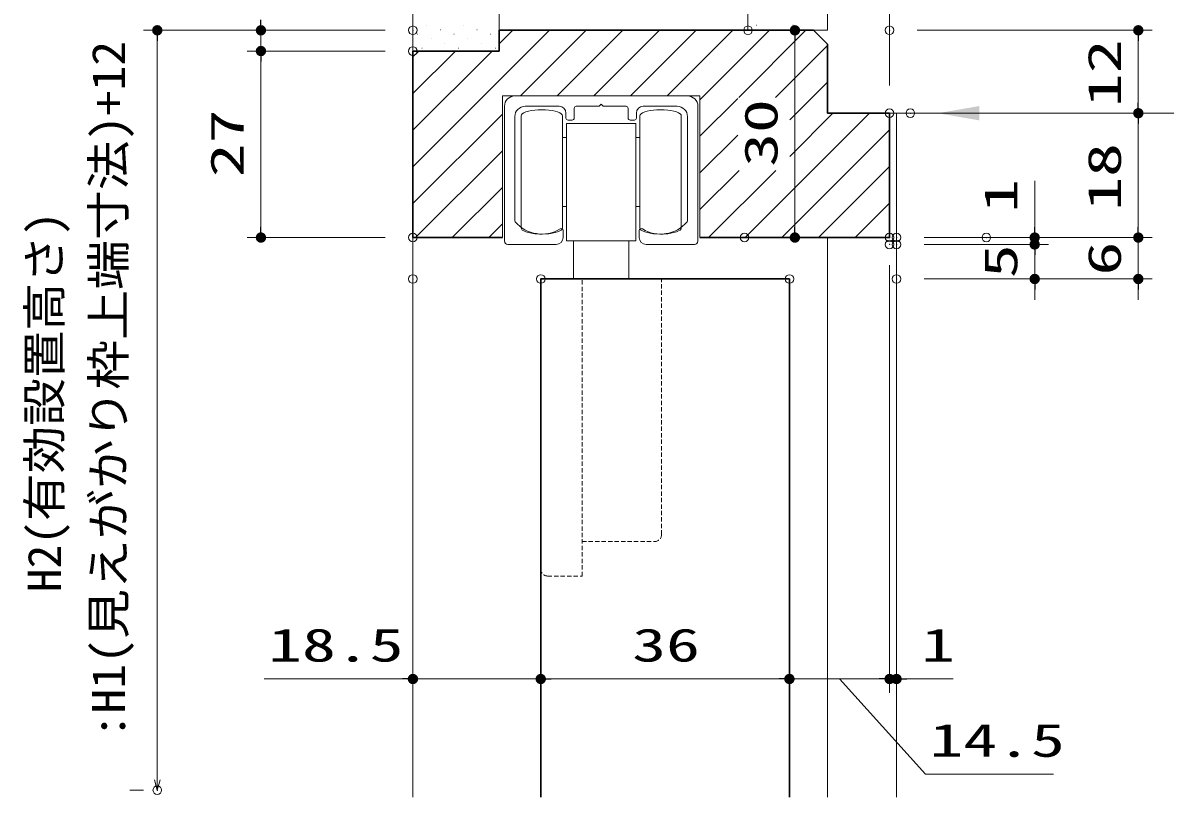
# Model space of a CAD drawing. Units: millimetres, scale not verified, with parts at other scales. Extents: x -1306 to 1306, y -607 to 607.
# Drawn here: x -176.1 to 154.6, y -120.2 to 104 of the extents above; entities that cross this region are included whole.
import ezdxf
from ezdxf.enums import TextEntityAlignment as Align

# ---------------------------------------------------------------- set-up
doc = ezdxf.new("R2010")
doc.units = ezdxf.units.MM
doc.header["$LTSCALE"] = 5
doc.header["$PDMODE"] = 32
doc.header["$PDSIZE"] = 2.5
doc.linetypes.add('USER1', pattern=[0.375, 0.25, -0.125])
for name, color, linetype, lineweight in [('0-1_線(水)', 4, 'Continuous', 9), ('0-2_線(白)', 7, 'Continuous', 30), ('0-3_線(黄)', 2, 'Continuous', 15), ('0-4_点線(水)', 4, 'USER1', 9), ('0-5_寸法線', 3, 'Continuous', 13), ('0-6_0', 3, 'Continuous', 25), ('0-7_DEFPOINTS', 7, 'Continuous', 5), ('0-9_ハッチング', 6, 'Continuous', 9)]:
    doc.layers.add(name, color=color, linetype=linetype, lineweight=lineweight)
doc.styles.add('ＭＳ ゴシック', font='')
doc.styles.get('ＭＳ ゴシック').set_extended_font_data('MS Gothic')

# ---------------------------------------------------------------- blocks, each defined once
blk = doc.blocks.new('_DOT')
at = {"layer": '0-6_0'}
blk.add_line((-2.5, 0), (-5, 0), dxfattribs=at)
for points in [[(0, 0), (-2.5, 0), (-2.48, 0.313)], [(0, 0), (-2.48, -0.313), (-2.5, 0)], [(0, 0), (-2.48, 0.313), (-2.421, 0.622)], [(0, 0), (-2.421, -0.622), (-2.48, -0.313)], [(0, 0), (-2.421, 0.622), (-2.324, 0.92)], [(0, 0), (-2.324, -0.92), (-2.421, -0.622)], [(0, 0), (-2.324, 0.92), (-2.191, 1.204)], [(0, 0), (-2.191, -1.204), (-2.324, -0.92)], [(0, 0), (-2.191, 1.204), (-2.023, 1.469)], [(0, 0), (-2.023, -1.469), (-2.191, -1.204)], [(0, 0), (-2.023, 1.469), (-1.822, 1.711)], [(0, 0), (-1.822, -1.711), (-2.023, -1.469)], [(0, 0), (-1.822, 1.711), (-1.594, 1.926)], [(0, 0), (-1.594, -1.926), (-1.822, -1.711)], [(0, 0), (-1.594, 1.926), (-1.34, 2.111)], [(0, 0), (-1.34, -2.111), (-1.594, -1.926)], [(0, 0), (-1.34, 2.111), (-1.064, 2.262)], [(0, 0), (-1.064, -2.262), (-1.34, -2.111)], [(0, 0), (-1.064, 2.262), (-0.773, 2.378)], [(0, 0), (-0.773, -2.378), (-1.064, -2.262)], [(0, 0), (-0.773, 2.378), (-0.468, 2.456)], [(0, 0), (-0.468, -2.456), (-0.773, -2.378)], [(0, 0), (-0.468, 2.456), (-0.157, 2.495)], [(0, 0), (-0.157, -2.495), (-0.468, -2.456)], [(0, 0), (-0.157, 2.495), (0.157, 2.495)], [(0, 0), (0.157, -2.495), (-0.157, -2.495)], [(0, 0), (0.157, 2.495), (0.468, 2.456)], [(0, 0), (0.468, 2.456), (0.773, 2.378)], [(0, 0), (0.773, 2.378), (1.064, 2.262)], [(0, 0), (1.064, 2.262), (1.34, 2.111)], [(0, 0), (1.34, 2.111), (1.594, 1.926)], [(0, 0), (1.594, 1.926), (1.822, 1.711)], [(0, 0), (1.822, 1.711), (2.023, 1.469)], [(0, 0), (2.023, 1.469), (2.191, 1.204)], [(0, 0), (2.191, 1.204), (2.324, 0.92)], [(0, 0), (2.324, 0.92), (2.421, 0.622)], [(0, 0), (2.421, 0.622), (2.48, 0.313)], [(0, 0), (2.48, 0.313), (2.5, 0)], [(0, 0), (0.468, -2.456), (0.157, -2.495)], [(0, 0), (0.773, -2.378), (0.468, -2.456)], [(0, 0), (1.064, -2.262), (0.773, -2.378)], [(0, 0), (1.34, -2.111), (1.064, -2.262)], [(0, 0), (1.594, -1.926), (1.34, -2.111)], [(0, 0), (1.822, -1.711), (1.594, -1.926)], [(0, 0), (2.023, -1.469), (1.822, -1.711)], [(0, 0), (2.191, -1.204), (2.023, -1.469)], [(0, 0), (2.324, -0.92), (2.191, -1.204)], [(0, 0), (2.421, -0.622), (2.324, -0.92)], [(0, 0), (2.48, -0.313), (2.421, -0.622)], [(0, 0), (2.5, 0), (2.48, -0.313)]]:
    blk.add_solid(points, dxfattribs=at)
blk = doc.blocks.new('_Open30')
at = {"layer": '0-6_0', "lineweight": 13}
blk.add_line((0, 0), (-5, 0), dxfattribs=at)
blk.add_lwpolyline([(-5, 1.34), (0, 0), (-5, -1.34)], dxfattribs=at)

msp = doc.modelspace()

# ---------------------------------------------------------------- linework, layer by layer
at = {"layer": '0-1_線(水)'}
for p, q in [((16.315, 82.8), (-33.685, 82.8)), ((-36.685, 79.8), (-36.685, 40.8)), ((-20.885, 79.8), (-30.685, 79.8)), ((-9.285, 79.8), (-15.885, 79.8)), ((-8.685, 80.4), (-9.285, 79.8)), ((13.315, 79.8), (3.515, 79.8)), ((19.315, 40.8), (19.315, 79.8)), ((-33.685, 46.757), (-33.685, 76.8)), ((-31.885, 77), (-31.885, 44.6)), ((-19.885, 77), (-19.835, 77)), ((-19.885, 77), (-19.885, 44.6)), ((-18.885, 77.8), (-18.885, 76.4)), ((-16.485, 76.4), (-16.485, 79.2)), ((-0.885, 79.2), (-0.885, 76.4)), ((1.515, 76.4), (1.515, 77.8)), ((14.515, 77), (14.565, 77)), ((14.515, 77), (14.515, 44.6)), ((16.315, 76.8), (16.315, 46.757)), ((74.815, 77.8), (76.815, 77.8)), ((76.815, 77.8), (76.815, -120.225)), ((1.315, 74.8), (-18.685, 74.8)), ((-18.685, 74.8), (-18.685, 40.8)), ((-17.085, 75.8), (-18.285, 75.8)), ((0.915, 75.8), (-0.285, 75.8)), ((1.315, 74.8), (1.315, 40.8)), ((-19.885, 70.8), (-18.685, 70.8)), ((2.515, 70.8), (1.315, 70.8)), ((-19.885, 50.8), (-18.685, 50.8)), ((2.515, 50.8), (1.315, 50.8)), ((-31.885, 44.6), (-31.835, 44.6)), ((-19.685, 43.8), (-19.685, 41.8)), ((2.315, 41.8), (2.315, 43.8)), ((-63.185, 41.8), (-63.185, -120.225)), ((-21.685, 39.8), (-35.685, 39.8)), ((1.315, 40.8), (-18.685, 40.8)), ((-16.685, 40.8), (-16.685, 29.8)), ((-0.685, 40.8), (-0.685, 29.8)), ((18.315, 39.8), (4.315, 39.8)), ((56.815, 41.8), (56.815, -120.225)), ((-26.185, -70.568), (-26.185, 29.8)), ((45.815, -70.568), (45.815, 29.8))]:
    msp.add_line(p, q, dxfattribs=at)
for points in [[(-1.485, 79.8), (-8.085, 79.8), (-8.685, 80.4)], [(-19.885, 77), (-19.976, 77.312), (-20.247, 77.616), (-20.689, 77.9), (-21.288, 78.157), (-22.028, 78.379), (-22.885, 78.559), (-23.833, 78.691), (-24.843, 78.773), (-25.885, 78.8), (-26.927, 78.773), (-27.937, 78.691), (-28.885, 78.559), (-29.741, 78.379), (-30.481, 78.157), (-31.081, 77.9), (-31.523, 77.616), (-31.794, 77.312), (-31.885, 77), (-31.835, 77)], [(14.515, 77), (14.424, 77.312), (14.153, 77.616), (13.711, 77.9), (13.112, 78.157), (12.372, 78.379), (11.515, 78.559), (10.567, 78.691), (9.557, 78.773), (8.515, 78.8), (7.473, 78.773), (6.463, 78.691), (5.515, 78.559), (4.659, 78.379), (3.919, 78.157), (3.319, 77.9), (2.877, 77.616), (2.606, 77.312), (2.515, 77), (2.565, 77)], [(2.515, 77), (2.515, 44.6), (2.565, 44.6)], [(-31.885, 44.6), (-31.794, 44.287), (-31.523, 43.984), (-31.081, 43.7), (-30.481, 43.443), (-29.741, 43.221), (-28.885, 43.041), (-27.937, 42.908), (-26.927, 42.827), (-25.885, 42.8), (-24.843, 42.827), (-23.833, 42.908), (-22.885, 43.041), (-22.028, 43.221), (-21.288, 43.443), (-20.689, 43.7), (-20.247, 43.984), (-19.976, 44.287), (-19.885, 44.6), (-19.835, 44.6)], [(2.515, 44.6), (2.606, 44.287), (2.877, 43.984), (3.319, 43.7), (3.919, 43.443), (4.659, 43.221), (5.515, 43.041), (6.463, 42.908), (7.473, 42.827), (8.515, 42.8), (9.557, 42.827), (10.567, 42.908), (11.515, 43.041), (12.372, 43.221), (13.112, 43.443), (13.711, 43.7), (14.153, 43.984), (14.424, 44.287), (14.515, 44.6), (14.565, 44.6)]]:
    msp.add_lwpolyline(points, dxfattribs=at)
for centre, radius, start, end in [((-33.685, 79.8), 3, 90, 180), ((16.315, 79.8), 3, 0, 90), ((-30.685, 76.8), 3, 90, 180), ((-20.885, 77.8), 2, 0, 90), ((-15.885, 79.2), 0.6, 90, 180), ((-1.485, 79.2), 0.6, 0, 90), ((3.515, 77.8), 2, 90, 180), ((13.315, 76.8), 3, 0, 90), ((-18.285, 76.4), 0.6, 180, 270), ((-17.085, 76.4), 0.6, 270, 0), ((-0.285, 76.4), 0.6, 180, 270), ((0.915, 76.4), 0.6, 270, 0), ((-33.085, 46.757), 0.6, 180, 220.01096), ((-25.885, 52.8), 10, 220.00804, 301.8906), ((8.515, 52.8), 10, 238.1094, 319.99196), ((15.715, 46.757), 0.6, 319.98904, 0), ((-20.285, 43.8), 0.6, 0, 121.89404), ((2.915, 43.8), 0.6, 58.10596, 180), ((-35.685, 40.8), 1, 180, 270), ((-21.685, 41.8), 2, 270, 0), ((4.315, 41.8), 2, 180, 270), ((18.315, 40.8), 1, 270, 0)]:
    msp.add_arc(centre, radius, start, end, dxfattribs=at)
at = {"layer": '0-2_線(白)'}
for p, q in [((52.815, 101.8), (56.815, 97.8)), ((56.815, 77.8), (56.815, 97.8)), ((-63.185, 95.8), (-63.185, 41.8)), ((-63.185, 95.8), (-38.185, 95.8)), ((56.815, 77.8), (74.815, 77.8)), ((74.815, 77.8), (74.815, 41.8)), ((-37.285, 41.8), (-63.185, 41.8)), ((74.815, 41.8), (19.915, 41.8)), ((-26.185, 29.8), (45.815, 29.8)), ((-26.185, 29.8), (-26.185, -120.225)), ((45.815, 29.8), (45.815, -120.225))]:
    msp.add_line(p, q, dxfattribs=at)
msp.add_lwpolyline([(52.815, 101.8), (-38.185, 101.8), (-38.185, 95.8)], dxfattribs=at)
at = {"layer": '0-3_線(黄)'}
for p, q in [((-63.185, 95.8), (-63.185, 162.8)), ((-38.185, 101.8), (-38.185, 162.8)), ((33.815, 101.8), (33.815, 162.8)), ((56.815, 101.8), (56.815, 162.8)), ((52.815, 101.8), (56.815, 101.8)), ((76.815, 77.8), (88.79, 77.8))]:
    msp.add_line(p, q, dxfattribs=at)
at = {"layer": '0-4_点線(水)'}
for p, q in [((-26.185, 29.8), (8.815, 29.8)), ((-14.185, -56.2), (-14.185, 29.8)), ((8.815, -44.2), (8.815, 29.8)), ((-14.185, -46.2), (6.815, -46.2)), ((-24.185, -56.2), (-14.185, -56.2))]:
    msp.add_line(p, q, dxfattribs=at)
for centre, start, end in [((6.815, -44.2), 270, 0), ((-24.185, -54.2), 180, 270)]:
    msp.add_arc(centre, 2, start, end, dxfattribs=at)
at = {"layer": '0-5_寸法線'}
for p, q in [((74.815, 85.8), (74.815, 236.8)), ((74.815, 85.8), (74.815, 206.8)), ((-71.185, 101.8), (-141.185, 101.8)), ((-71.185, 101.8), (-111.185, 101.8)), ((-107.185, 95.8), (-107.185, 101.8)), ((41.815, 101.8), (51.394, 101.8)), ((82.815, 101.8), (150.815, 101.8)), ((-137.185, 98.8), (-137.185, -115.225)), ((47.394, 98.8), (47.394, 44.8)), ((146.815, 98.8), (146.815, 80.8)), ((-71.185, 95.8), (-111.185, 95.8)), ((-71.185, 95.8), (-111.185, 95.8)), ((-107.185, 92.8), (-107.185, 44.8)), ((-107.185, 92.8), (-107.185, 89.8)), ((88.815, 77.8), (150.815, 77.8)), ((88.815, 77.8), (150.815, 77.8)), ((146.815, 74.8), (146.815, 44.8)), ((116.815, 44.8), (116.815, 58.181)), ((146.815, 44.8), (146.815, 47.8)), ((116.815, 42.8), (116.815, 45.8)), ((-71.185, 41.8), (-111.185, 41.8)), ((40.814, 41.8), (51.394, 41.8)), ((84.815, 41.8), (120.815, 41.8)), ((84.815, 41.8), (150.815, 41.8)), ((84.815, 39.8), (120.815, 39.8)), ((84.815, 39.8), (120.815, 39.8)), ((110.815, 41.8), (150.815, 41.8)), ((116.815, 39.8), (116.815, 41.8)), ((116.815, 39.8), (116.815, 29.8)), ((146.815, 41.8), (146.815, 29.8)), ((116.815, 36.8), (116.815, 33.8)), ((74.815, 33.8), (74.815, -90.014)), ((76.815, 33.8), (76.815, -90.014)), ((74.815, 31.8), (74.815, -90.014)), ((84.815, 29.8), (120.815, 29.8)), ((84.815, 29.8), (150.815, 29.8)), ((116.815, 26.8), (116.815, 23.8)), ((146.815, 26.8), (146.815, 23.8)), ((-63.185, 21.8), (-63.185, -90.014)), ((-26.185, 21.8), (-26.185, -90.014)), ((-26.185, 21.8), (-26.185, -90.014)), ((45.815, 21.8), (45.815, -90.014)), ((45.815, 21.8), (45.815, -90.014)), ((-66.185, -86.014), (-106.232, -86.014)), ((-26.185, -86.014), (-63.185, -86.014)), ((-23.185, -86.014), (42.815, -86.014)), ((-23.185, -86.014), (-20.185, -86.014)), ((42.815, -86.014), (39.815, -86.014)), ((45.815, -86.014), (74.815, -86.014)), ((45.815, -86.014), (74.815, -86.014)), ((71.815, -86.014), (68.815, -86.014)), ((74.815, -86.014), (76.815, -86.014)), ((77.815, -86.014), (80.815, -86.014)), ((79.815, -86.014), (93.196, -86.014)), ((-145.185, -118.225), (-141.185, -118.225))]:
    msp.add_line(p, q, dxfattribs=at)
for points in [[(19.915, 41.8), (19.915, 82.8), (-37.285, 82.8), (-37.285, 41.8)], [(258.723, 77.8), (140.117, 77.8), (100.815, 77.8)], [(60.315, -86.014), (85.22, -113.572), (122.267, -113.572)]]:
    msp.add_lwpolyline(points, dxfattribs=at)
msp.add_solid([(88.815, 77.8), (100.815, 79.884), (100.815, 75.716)], dxfattribs=at)
at = {"layer": '0-7_DEFPOINTS'}
for p in [(-63.185, 101.8), (33.815, 101.8), (74.815, 101.8), (-107.185, 95.8), (-63.185, 95.8), (74.815, 77.8), (80.815, 77.8), (80.815, 77.8), (146.815, 77.8), (-107.185, 41.8), (-63.185, 41.8), (32.814, 41.8), (47.394, 41.8), (74.815, 41.8), (76.815, 41.8), (76.815, 41.8), (102.815, 41.8), (146.815, 41.8), (74.815, 39.8), (76.815, 39.8), (116.815, 39.8), (-63.185, 29.8), (-26.185, 29.8), (45.815, 29.8), (45.815, 29.8), (76.815, 29.8), (116.815, 29.8), (146.815, 29.8), (-26.185, -86.014), (45.815, -86.014), (74.815, -86.014), (76.815, -86.014), (-137.185, -118.225), (-137.185, -118.225)]:
    msp.add_point(p, dxfattribs=at)
at = {"layer": '0-9_ハッチング'}
for p, q in [((-59.265, 103.3), (-59.215, 103.3)), ((-48.658, 103.3), (-48.608, 103.3)), ((36.195, 103.3), (36.245, 103.3)), ((46.802, 103.3), (46.852, 103.3)), ((-63.185, 62.257), (-23.642, 101.8)), ((-61.916, 100.648), (-61.866, 100.648)), ((-57.939, 99.323), (-57.889, 99.323)), ((-55.287, 101.974), (-55.237, 101.974)), ((-51.31, 100.648), (-51.26, 100.648)), ((-47.332, 99.323), (-47.282, 99.323)), ((-44.68, 101.974), (-44.63, 101.974)), ((-40.703, 100.648), (-40.653, 100.648)), ((-38.185, 97.863), (-34.248, 101.8)), ((-32.035, 82.8), (-13.035, 101.8)), ((-21.428, 82.8), (-2.428, 101.8)), ((-10.822, 82.8), (8.178, 101.8)), ((-0.215, 82.8), (18.785, 101.8)), ((10.391, 82.8), (29.391, 101.8)), ((19.915, 81.717), (39.998, 101.8)), ((31.2, 82.395), (50.605, 101.8)), ((40.172, 101.974), (40.222, 101.974)), ((50.779, 101.974), (50.829, 101.974)), ((-60.59, 96.671), (-60.54, 96.671)), ((-53.961, 97.997), (-53.911, 97.997)), ((-49.984, 96.671), (-49.934, 96.671)), ((-43.355, 97.997), (-43.305, 97.997)), ((-39.377, 96.671), (-39.327, 96.671)), ((41.807, 82.395), (56.815, 97.404)), ((-63.185, 94.077), (-61.461, 95.8)), ((-63.185, 83.47), (-50.855, 95.8)), ((-63.185, 72.863), (-40.248, 95.8)), ((45.894, 75.876), (56.815, 86.797)), ((19.915, 71.111), (30.894, 82.089)), ((-63.185, 51.65), (-37.285, 77.55)), ((33.031, 41.8), (69.031, 77.8)), ((45.894, 65.269), (58.424, 77.8)), ((43.638, 41.8), (74.815, 72.978)), ((19.915, 60.504), (30.894, 71.483)), ((-62.428, 41.8), (-37.285, 66.944)), ((19.915, 49.897), (31.223, 61.205)), ((22.424, 41.8), (41.829, 61.205)), ((54.244, 41.8), (74.815, 62.371)), ((-51.822, 41.8), (-37.285, 56.337)), ((64.851, 41.8), (74.815, 51.764)), ((-41.215, 41.8), (-37.285, 45.73))]:
    msp.add_line(p, q, dxfattribs=at)

# ---------------------------------------------------------------- block references
at = {"layer": '0-5_寸法線', "xscale": 0.6, "yscale": 0.6}
for name, p, rotation in [('_DOT', (-137.185, 101.8), 90), ('_DOT', (-107.185, 101.8), 270), ('_DOT', (47.394, 101.8), 90), ('_DOT', (146.815, 101.8), 90), ('_DOT', (-107.185, 95.8), 90), ('_DOT', (-107.185, 95.8), 90), ('_DOT', (146.815, 77.8), 270), ('_DOT', (146.815, 77.8), 90), ('_DOT', (-107.185, 41.8), 270), ('_DOT', (47.394, 41.8), 270), ('_DOT', (116.815, 41.8), 270), ('_DOT', (146.815, 41.8), 270), ('_DOT', (146.815, 41.8), 270), ('_DOT', (116.815, 39.8), 270), ('_DOT', (116.815, 39.8), 90), ('_DOT', (116.815, 29.8), 90), ('_DOT', (146.815, 29.8), 90), ('_DOT', (-26.185, -86.014), 180), ('_DOT', (-26.185, -86.014), 180), ('_DOT', (74.815, -86.014), 180), ('_DOT', (76.815, -86.014), 180), ('_Open30', (-137.185, -118.225), 270)]:
    msp.add_blockref(name, p, dxfattribs=dict(at, rotation=rotation))
for p in [(-63.185, -86.014), (45.815, -86.014), (45.815, -86.014), (74.815, -86.014)]:
    msp.add_blockref('_DOT', p, dxfattribs=at)

# ---------------------------------------------------------------- texts
at = {"layer": '0-5_寸法線', "style": 'ＭＳ ゴシック'}
for s, height, width, p in [(':H1(見えがかり枠上端寸法)+12', 9.621, 1.1, (-143.62, -103.213)), ('12', 9.604, 1.5, (144.666, 79.562)), ('30', 9.604, 1.5, (45.244, 62.276)), ('27', 9.604, 1.5, (-109.334, 59.276)), ('18', 9.604, 1.5, (144.666, 49.562)), ('1', 9.604, 1.5, (114.666, 48.943)), ('H2(有効設置高さ)', 9.621, 1.05, (-162.191, -60.879)), ('5', 9.604, 1.5, (114.666, 30.038)), ('6', 9.604, 1.5, (144.666, 30.8))]:
    msp.add_text(s, height=height, rotation=90, dxfattribs=dict(at, width=width)).set_placement(p, align=Align.BOTTOM_LEFT)
at = {"layer": '0-5_寸法線', "style": 'ＭＳ ゴシック', "width": 1.5}
for s, p in [('18.5', (-105.089, -83.865)), ('36', (0.291, -83.865)), ('1', (83.958, -83.865)), ('14.5', (86.363, -111.422))]:
    msp.add_text(s, height=9.604, dxfattribs=at).set_placement(p, align=Align.BOTTOM_LEFT)

doc.saveas('drawing.dxf')
